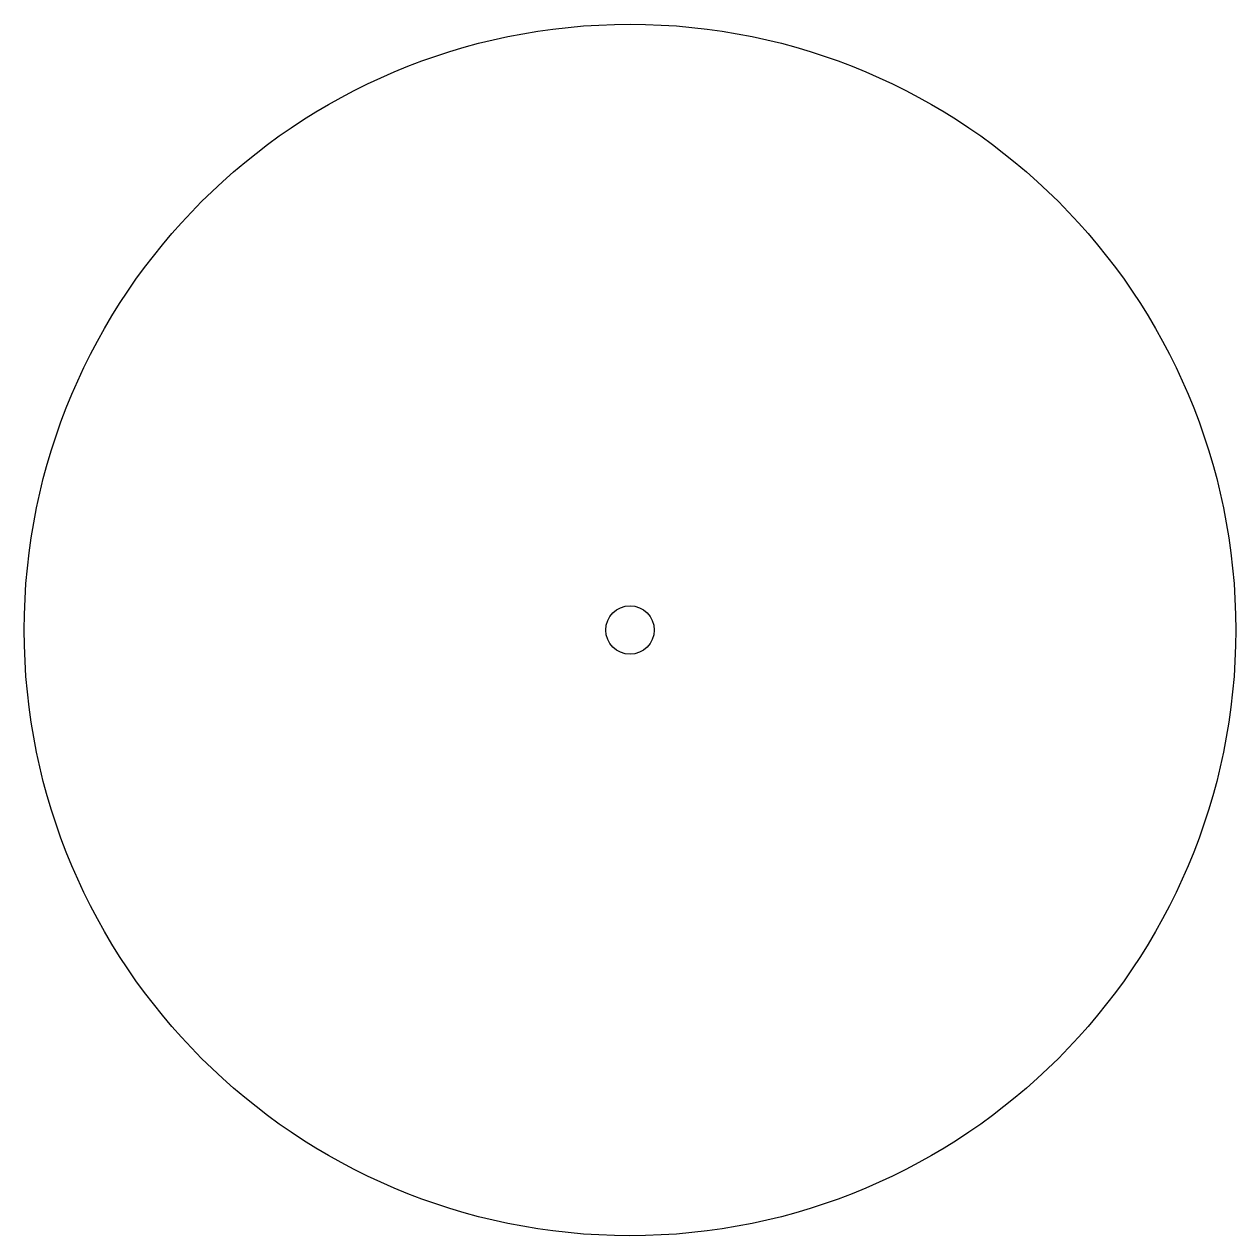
# Model space of a CAD drawing. Header units: centimetres. Extents: x -10 to 10, y -10 to 10.
import ezdxf

# ---------------------------------------------------------------- set-up
doc = ezdxf.new("R2010")
doc.units = ezdxf.units.CM
doc.layers.get('0').update_dxf_attribs({"linetype": 'CONTINUOUS'})

msp = doc.modelspace()

# ---------------------------------------------------------------- linework, layer by layer
for radius in [10, 0.4]:
    msp.add_circle((0, 0), radius)

doc.saveas('drawing.dxf')
